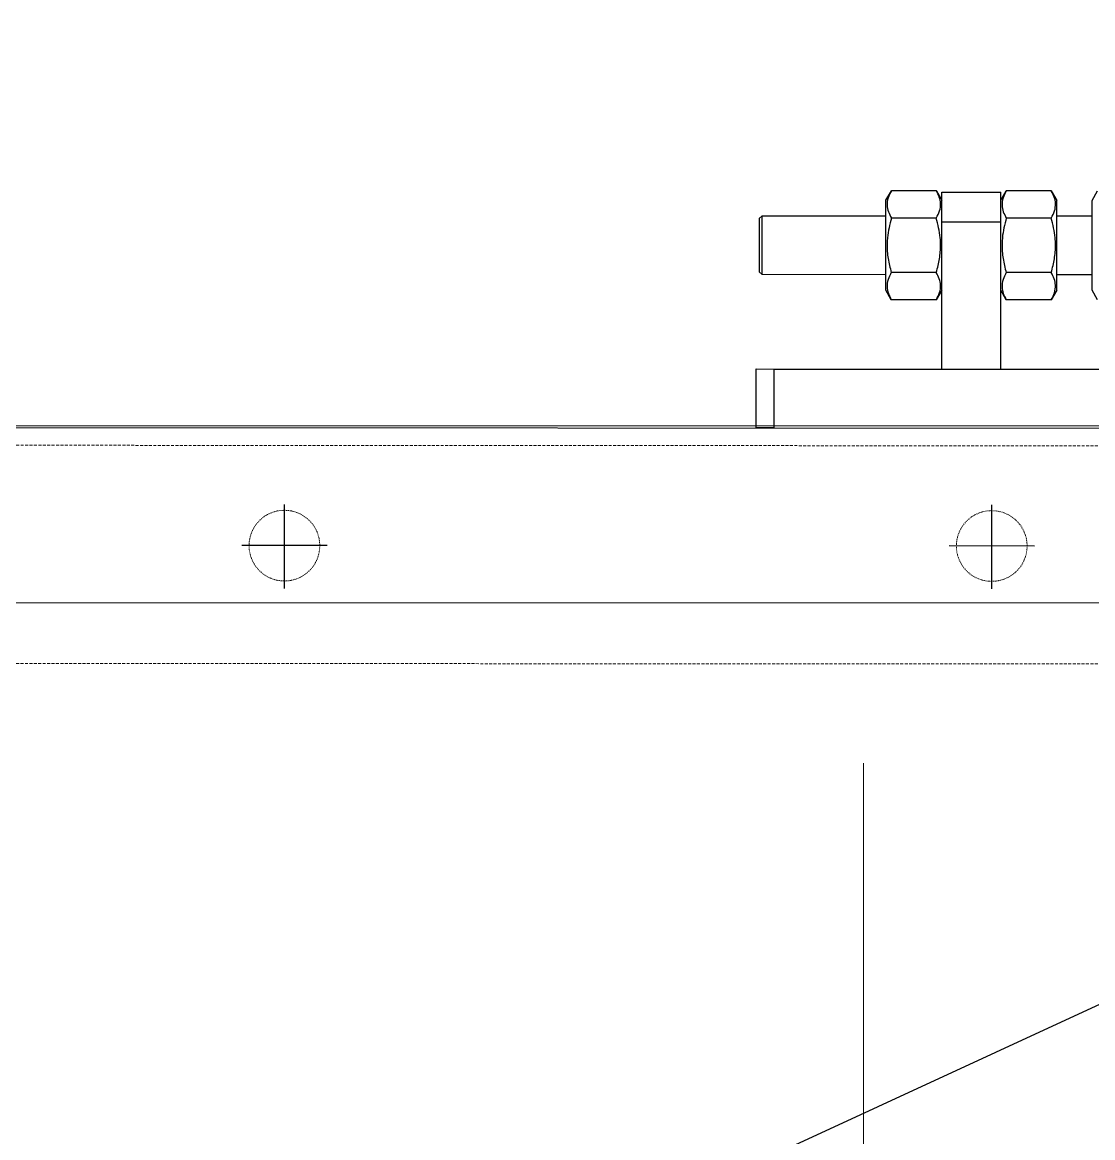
# Model space of a CAD drawing. Header units: millimetres. Extents: x 845401 to 948039, y 511594 to 550263.
# Drawn here: x 909189.8 to 909371.4, y 537151 to 537340.2 of the extents above; entities that cross this region are included whole.
import ezdxf

# ---------------------------------------------------------------- set-up
doc = ezdxf.new("R2010")
doc.units = ezdxf.units.MM
doc.linetypes.add('CENTER', pattern=[0])
doc.linetypes.add('DASHED', pattern=[0.75, 0.5, -0.25])
for name, color, linetype in [('00', 7, 'Continuous'), ('1轮廓实线层', 7, 'Continuous'), ('3中心线层', 1, 'CENTER'), ('4文字层', 3, 'Continuous'), ('4虚线层', 6, 'DASHED')]:
    doc.layers.add(name, color=color, linetype=linetype)
doc.layers.add('A-剖-0.10mm.......SECT-L01', color=255, linetype='Continuous', lineweight=18)
doc.layers.add('物流设备', color=7, linetype='Continuous', lineweight=5)

# ---------------------------------------------------------------- blocks, each defined once
blk = doc.blocks.new('*U100478')
at = {"color": 7, "linetype": 'Continuous', "lineweight": 25}
blk.add_line((-1886.94, 1662.02), (-3021.69, 1662.02), dxfattribs=at)
at = {"layer": '1轮廓实线层'}
for p, q in [((-2923.69, 1700.65), (-2924.63, 1702.26)), ((-2923.69, 1685.4), (-2923.69, 1700.65)), ((-2916.76, 1702.26), (-2917.69, 1700.65)), ((-2917.69, 1685.4), (-2917.69, 1700.65)), ((-2916.76, 1702.26), (-2909.13, 1702.26)), ((-2908.19, 1700.65), (-2909.13, 1702.26)), ((-2898.19, 1702.02), (-2908.19, 1702.02)), ((-2908.19, 1697.02), (-2908.19, 1702.02)), ((-2897.26, 1702.26), (-2898.19, 1700.65)), ((-2898.19, 1697.02), (-2898.19, 1702.02)), ((-2897.26, 1702.26), (-2889.63, 1702.26)), ((-2888.69, 1700.65), (-2889.63, 1702.26)), ((-2888.69, 1685.4), (-2888.69, 1700.65)), ((-2917.69, 1698.02), (-2923.69, 1698.02)), ((-2916.76, 1697.64), (-2909.13, 1697.64)), ((-2898.19, 1697.02), (-2908.19, 1697.02)), ((-2908.19, 1672.02), (-2908.19, 1697.02)), ((-2898.19, 1672.02), (-2898.19, 1697.02)), ((-2897.26, 1697.64), (-2889.63, 1697.64)), ((-2867.69, 1698.02), (-2888.69, 1698.02)), ((-2867.19, 1697.52), (-2867.69, 1698.02)), ((-2867.69, 1688.02), (-2867.69, 1698.02)), ((-2867.19, 1697.52), (-2867.19, 1688.52)), ((-2923.69, 1688.02), (-2917.69, 1688.02)), ((-2916.76, 1688.4), (-2909.13, 1688.4)), ((-2897.26, 1688.4), (-2889.63, 1688.4)), ((-2888.69, 1688.02), (-2867.69, 1688.02)), ((-2867.69, 1688.02), (-2867.19, 1688.52)), ((-2924.63, 1683.78), (-2923.69, 1685.4)), ((-2917.69, 1685.4), (-2916.76, 1683.78)), ((-2916.76, 1683.78), (-2909.13, 1683.78)), ((-2909.13, 1683.78), (-2908.19, 1685.4)), ((-2898.19, 1685.4), (-2897.26, 1683.78)), ((-2897.26, 1683.78), (-2889.63, 1683.78)), ((-2889.63, 1683.78), (-2888.69, 1685.4)), ((-2869.69, 1672.02), (-3094.69, 1672.02)), ((-2869.69, 1672.02), (-2869.69, 1662.02)), ((-2866.69, 1672.02), (-2869.69, 1672.02)), ((-2866.69, 1662.02), (-2866.69, 1672.02)), ((-2869.69, 1662.02), (-3094.69, 1662.02)), ((-2869.69, 1662.02), (-2866.69, 1662.02))]:
    blk.add_line(p, q, dxfattribs=at)
for points, knots in [([(-2916.76, 1697.64), (-2916.97, 1698.04), (-2917.39, 1698.85), (-2917.54, 1700.05), (-2917.32, 1701.2), (-2916.95, 1701.9), (-2916.76, 1702.26)], [0, 0, 0, 0, 0.264601, 0.534946, 0.765344, 1, 1, 1, 1]), ([(-2909.13, 1702.26), (-2908.92, 1701.86), (-2908.5, 1701.05), (-2908.35, 1699.85), (-2908.57, 1698.7), (-2908.94, 1697.99), (-2909.13, 1697.64)], [0, 0, 0, 0, 0.264607, 0.534946, 0.765344, 1, 1, 1, 1]), ([(-2897.26, 1697.64), (-2897.47, 1698.04), (-2897.89, 1698.85), (-2898.04, 1700.05), (-2897.82, 1701.2), (-2897.45, 1701.9), (-2897.26, 1702.26)], [0, 0, 0, 0, 0.264601, 0.534946, 0.765344, 1, 1, 1, 1]), ([(-2889.63, 1702.26), (-2889.42, 1701.86), (-2889, 1701.05), (-2888.85, 1699.85), (-2889.07, 1698.7), (-2889.44, 1697.99), (-2889.63, 1697.64)], [0, 0, 0, 0, 0.264607, 0.534946, 0.765344, 1, 1, 1, 1]), ([(-2916.76, 1688.4), (-2916.87, 1688.8), (-2917.18, 1689.94), (-2917.5, 1691.91), (-2917.5, 1694.65), (-2917.04, 1696.53), (-2916.76, 1697.64)], [0, 0, 0, 0, 0.131292, 0.380793, 0.636397, 1, 1, 1, 1]), ([(-2909.13, 1697.64), (-2908.85, 1696.53), (-2908.39, 1694.67), (-2908.39, 1691.93), (-2908.7, 1689.96), (-2909.02, 1688.8), (-2909.13, 1688.4)], [0, 0, 0, 0, 0.363601, 0.612795, 0.868708, 1, 1, 1, 1]), ([(-2897.26, 1688.4), (-2897.37, 1688.8), (-2897.68, 1689.94), (-2898, 1691.91), (-2898, 1694.65), (-2897.54, 1696.53), (-2897.26, 1697.64)], [0, 0, 0, 0, 0.131292, 0.380793, 0.636397, 1, 1, 1, 1]), ([(-2889.63, 1697.64), (-2889.35, 1696.53), (-2888.89, 1694.67), (-2888.89, 1691.93), (-2889.2, 1689.96), (-2889.52, 1688.8), (-2889.63, 1688.4)], [0, 0, 0, 0, 0.363601, 0.612795, 0.868708, 1, 1, 1, 1]), ([(-2916.76, 1683.78), (-2916.97, 1684.18), (-2917.39, 1684.99), (-2917.54, 1686.19), (-2917.32, 1687.34), (-2916.95, 1688.05), (-2916.76, 1688.4)], [0, 0, 0, 0, 0.264601, 0.534946, 0.765344, 1, 1, 1, 1]), ([(-2909.13, 1688.4), (-2908.92, 1688), (-2908.5, 1687.19), (-2908.35, 1685.99), (-2908.57, 1684.84), (-2908.94, 1684.14), (-2909.13, 1683.78)], [0, 0, 0, 0, 0.264607, 0.534946, 0.765344, 1, 1, 1, 1]), ([(-2897.26, 1683.78), (-2897.47, 1684.18), (-2897.89, 1684.99), (-2898.04, 1686.19), (-2897.82, 1687.34), (-2897.45, 1688.05), (-2897.26, 1688.4)], [0, 0, 0, 0, 0.264601, 0.534946, 0.765344, 1, 1, 1, 1]), ([(-2889.63, 1688.4), (-2889.42, 1688), (-2889, 1687.19), (-2888.85, 1685.99), (-2889.07, 1684.84), (-2889.44, 1684.14), (-2889.63, 1683.78)], [0, 0, 0, 0, 0.264607, 0.534946, 0.765344, 1, 1, 1, 1])]:
    blk.add_open_spline(points, degree=3, knots=knots, dxfattribs=at)
at = {"layer": '3中心线层'}
for p, q in [((-2906.69, 1634.77), (-2906.69, 1648.99)), ((-2786.69, 1634.77), (-2786.69, 1648.99)), ((-2913.94, 1642.02), (-2899.44, 1642.02)), ((-2793.94, 1642.02), (-2779.44, 1642.02))]:
    blk.add_line(p, q, dxfattribs=at)
at = {"layer": '4虚线层', "linetype": 'DASHED', "lineweight": 18}
for p, q in [((-1886.94, 1659.02), (-3021.69, 1659.02)), ((-1889.94, 1622.02), (-3018.69, 1622.02))]:
    blk.add_line(p, q, dxfattribs=at)
at = {"layer": '4虚线层', "linetype": 'DASHED', "lineweight": 18, "ltscale": 0.2}
for centre in [(-2906.69, 1642.02), (-2786.69, 1642.02)]:
    blk.add_circle(centre, 6, dxfattribs=at)
blk = doc.blocks.new('*U100569')
at = {"color": 2}
blk.add_lwpolyline([(0, 630), (7920.6, 630), (7920.6, 830), (0, 830)], close=True, dxfattribs=at)
at = {"color": 1}
blk.add_lwpolyline([(0, -630), (7920.6, -630), (7920.6, 630), (0, 630)], close=True, dxfattribs=at)
at = {"color": 4}
blk.add_lwpolyline([(0, -600), (7920.6, -600), (7920.6, 600), (0, 600)], close=True, dxfattribs=at)
for tag, p in [('设备编号', (485.24, 55.29)), ('设备高度', (489.75, -155.56))]:
    blk.add_attdef(tag, p, '', height=100)
at = {"flags": 1}
blk.add_attdef('设备类型', (14421.9, -37.08), '', height=100, dxfattribs=at)
blk = doc.blocks.new('C线')
at = {"layer": '4文字层'}
blk.add_line((990089.08, 475479.72, 12.69), (991454.14, 476109.04, 12.69), dxfattribs=at)
at = {"xscale": -1, "rotation": 359.9712527628268}
blk.add_blockref('*U100478', (988316.62, 474448.59, 12.69), dxfattribs=at)
at = {"layer": '物流设备', "color": 0}
blk.add_blockref('*U100569', (986088.08, 475479.52, 25.38), dxfattribs=at)
blk = doc.blocks.new('BC线平台')
at = {"layer": 'A-剖-0.10mm.......SECT-L01'}
h = blk.add_hatch(dxfattribs=at)
h.set_pattern_fill('CROSS', color=2, scale=50)
h.set_pattern_definition([(0, (691447.87, 341554.85), (317.5, 317.5), [158.75, -476.25]), (90, (691527.24, 341475.47), (-317.5, 317.5), [158.75, -476.25])])
h.paths.add_polyline_path([(786169.72, 367097.04), (791174.13, 367097.04), (791174.13, 370095.42), (786169.72, 370095.42)])

msp = doc.modelspace()

# ---------------------------------------------------------------- block references
at = {"layer": '00'}
for name, p in [('BC线平台', (120688.34, 168041.31, -0.98)), ('C线', (-81869.83, 61162.22))]:
    msp.add_blockref(name, p, dxfattribs=at)

doc.saveas('drawing.dxf')
